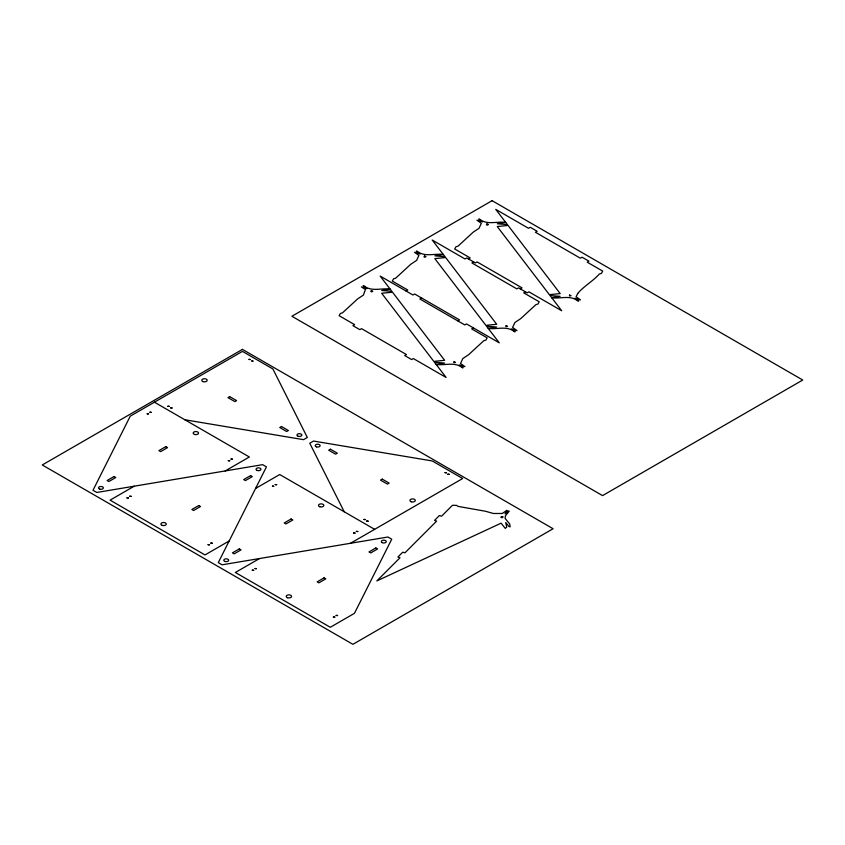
<?xml version="1.0" encoding="UTF-8"?>
<svg xmlns="http://www.w3.org/2000/svg" width="845" height="845" viewBox="0 0 845 845"><rect width="100%" height="100%" fill="white"/><g stroke="black" fill="none" stroke-linecap="round" stroke-linejoin="round"><path stroke-width="1.27" d="M406.054 291.018L407.786 290.025L392.281 281.068L393.59 278.797L395.618 278.227L410.797 264.242L416.606 260.408L418.909 255.433L414.515 252.296L420.187 254.007L416.215 251.303L416.807 250.965C424.655 257.588 434.341 253.162 443.298 254.482L434.89 255.866L442.907 256.489L444.607 257.64L434.805 258.612L499.279 342.848L466.493 323.92L464.761 324.913L419.859 298.993L421.592 298M468.479 258.94L470.2 257.936L454.695 248.99L456.004 246.719L458.043 246.148L473.221 232.164L479.02 228.319L481.323 223.344L476.929 220.207L482.601 221.918L478.64 219.225L479.231 218.887C487.079 225.509 496.754 221.084 505.711 222.404L497.304 223.777L505.331 224.4L507.021 225.562L497.23 226.523L561.703 310.77L528.907 291.831L527.185 292.835L518.555 287.881L516.834 288.874L471.932 262.953L473.654 261.961M134.239 486.192L110.072 500.145L204.997 554.943L229.153 540.99M457.863 320.931L459.585 319.928L414.684 294.007L412.962 295.011L380.166 276.072L444.639 360.319L434.837 361.28L436.538 362.431L444.565 363.054L436.157 364.438C445.104 365.758 454.79 361.333 462.637 367.955L463.229 367.617L459.268 364.924L464.94 366.624L460.546 363.487L462.849 358.523L468.648 354.678L483.826 340.693L485.864 340.123L487.174 337.852L471.668 328.895L473.39 327.902M520.277 288.842L522.009 287.849L477.108 261.929L475.376 262.922L466.757 257.968L465.025 258.971L432.239 240.033L496.712 324.279L486.91 325.24L488.611 326.392L496.628 327.015L488.22 328.399C497.177 329.719 506.863 325.293 514.711 331.916L515.302 331.578L511.331 328.885L517.003 330.585L512.609 327.448L514.911 322.484L520.721 318.639L535.899 304.654L537.927 304.084L539.237 301.813L523.731 292.856L525.463 291.863M225.192 470.95L249.349 456.997L154.424 402.199M255.56 488.484L279.727 474.531L374.641 529.34M259.531 558.534L235.375 572.477L330.289 627.286L354.456 613.333L391.731 539.205L387.929 537.008L222.077 564.809L218.285 562.612L266.439 466.862L262.637 464.665L96.784 492.466L92.992 490.28L130.267 416.141L242.441 351.383L272.882 368.948L307.337 437.467L303.545 439.664L184.865 419.764M350.485 543.282L462.659 478.523L432.228 460.947L313.548 441.058L309.756 443.245L344.211 511.764M506.82 510.359L505.014 513.823L508.5 510.919L509.218 511.151L505.458 515.746L505.078 518.344L509.662 523.963L510.19 526.836L509.039 526.593L505.701 522.506L506.736 527.143L505.236 528.389L501.096 523.171L376.838 580.927L400.023 557.742L397.911 557.035L402.79 552.155L404.903 552.862L436.654 521.111L434.541 520.404L439.421 515.524L441.534 516.232L452.497 505.268L456.638 505.405L458.117 506.398L485.442 511.246L493.374 513.485L502.289 513.475L506.82 510.359M126.972 497.842L128.408 497.948L126.972 497.842M147.167 413.849L148.604 413.955L147.241 413.744M129.729 496.247L131.176 496.353L129.729 496.247M149.924 412.254L151.361 412.36L149.998 412.149M167.87 406.276L169.317 406.382L167.87 406.276M170.637 407.871L172.074 407.977L170.637 407.871M248.99 359.442L250.426 359.547L249.064 359.336M208.081 544.676L209.528 544.782L208.081 544.676M228.277 460.673L229.713 460.789L228.277 460.673M251.747 361.037L253.183 361.142L251.821 360.931M210.849 543.081L212.285 543.187L210.849 543.081M231.034 459.078L232.481 459.194L231.034 459.078M252.264 570.174L253.701 570.29L252.264 570.174M272.46 486.181L273.896 486.297L272.534 486.086M255.032 568.59L256.468 568.696L255.105 568.484M275.216 484.586L276.664 484.703L275.216 484.586M333.384 617.008L334.821 617.114L333.384 617.008M353.569 533.015L355.016 533.121L353.569 533.015M336.141 615.413L337.577 615.53L336.141 615.413M356.337 531.42L357.773 531.526L356.337 531.42M363.931 519.464L365.367 519.569L363.931 519.464M366.688 521.059L368.124 521.164L366.688 521.059M445.04 472.63L446.477 472.746L445.04 472.63M447.797 474.225L449.244 474.341L447.797 474.225M364.565 291.736L363.456 295.042L357.657 298.876L342.478 312.861L340.45 313.432L339.141 315.703L354.636 324.66L352.914 325.652L359.822 329.645L361.544 328.642L406.445 354.562L404.713 355.565L411.621 359.547L413.342 358.555L446.139 377.483L381.665 293.247L391.467 292.286L389.767 291.124L381.739 290.5L390.158 289.117C381.201 287.796 371.515 292.222 363.667 285.599L363.075 285.937L367.036 288.641L361.364 286.93L365.505 289.529L364.565 291.736M577.726 293.468L576.11 296.775L580.504 299.912L574.822 298.2L578.793 300.894L578.202 301.242C570.354 294.62 560.668 299.035 551.711 297.725L560.119 296.341L552.102 295.718L550.401 294.556L560.203 293.595L495.73 209.359L528.526 228.287L530.248 227.294L537.156 231.276L535.424 232.269L580.325 258.19L582.047 257.197L588.954 261.179L587.222 262.182L602.728 271.129L601.418 273.4L599.39 273.97C592.936 281.269 583.61 286.265 577.726 293.468M502.881 516.939L502.194 517.721L500.789 517.256L501.782 516.57L502.881 516.939M371.335 290.638L370.86 291.536L371.705 291.884L372.835 291.219L371.335 290.638M424.486 255.993L424 256.901L424.845 257.239L425.986 256.584L424.486 255.993M486.9 223.914L486.424 224.812L487.259 225.161L488.399 224.506L486.9 223.914M454.008 361.818L453.892 362.642L455.508 362.41L454.008 361.818M506.07 325.779L505.954 326.603L507.57 326.371L506.07 325.779M569.572 295.095L569.445 295.93L571.072 295.687L569.572 295.095M492.096 200.677L291.905 316.262L602.559 495.614L802.75 380.028L492.096 200.677M242.441 349.386L42.25 464.972L352.904 644.323L553.095 528.738L242.441 349.386M229.671 396.622L227.949 397.615L234.857 401.597L236.579 400.604L229.671 396.622M114.022 476.548L107.114 480.53L108.836 481.523L115.744 477.541L114.022 476.548M165.821 446.635L158.913 450.617L160.645 451.621L167.542 447.628L165.821 446.635M281.48 426.524L279.748 427.517L286.656 431.51L288.377 430.506L281.48 426.524M198.786 505.521L191.878 509.503L193.6 510.507L200.508 506.514L198.786 505.521M250.585 475.619L243.677 479.601L245.409 480.594L252.306 476.612L250.585 475.619M330.437 449.213L328.705 450.205L335.613 454.198L337.335 453.195L330.437 449.213M239.315 548.88L232.407 552.862L234.139 553.866L241.036 549.873L239.315 548.88M291.113 518.978L284.216 522.96L285.937 523.953L292.845 519.971L291.113 518.978M382.236 479.115L380.514 480.118L387.411 484.1L389.144 483.108L382.236 479.115M324.079 577.864L317.171 581.846L318.903 582.839L325.8 578.857L324.079 577.864M375.877 547.951L368.98 551.943L370.701 552.936L377.609 548.954L375.877 547.951M298.179 436.295A2.44 1.405 0 0 0 301.834 435.08A2.44 1.405 0 0 0 298.179 433.855A2.44 1.405 0 0 0 298.179 436.295M203.138 381.623A2.683 1.553 0 0 0 207.162 380.271A2.683 1.553 0 0 0 203.138 378.93A2.683 1.553 0 0 0 203.138 381.623M225.002 561.45A2.44 1.405 0 0 0 228.668 560.224A2.44 1.405 0 0 0 225.002 559.01A2.44 1.405 0 0 0 225.002 561.45M319.801 506.768A2.683 1.553 0 0 0 323.825 505.426A2.683 1.553 0 0 0 319.801 504.085A2.683 1.553 0 0 0 319.801 506.768M316.474 446.857A2.44 1.405 0 0 0 320.128 445.642A2.44 1.405 0 0 0 316.474 444.417A2.44 1.405 0 0 0 316.474 446.857M411.272 501.782A2.683 1.553 0 0 0 415.296 500.441A2.683 1.553 0 0 0 411.272 499.099A2.683 1.553 0 0 0 411.272 501.782M382.067 542.585A2.44 1.405 0 0 0 386.144 541.962A2.44 1.405 0 0 0 383.155 540.23A2.44 1.405 0 0 0 382.067 542.585M287.532 597.732A2.683 1.553 0 0 0 291.557 596.39A2.683 1.553 0 0 0 287.532 595.049A2.683 1.553 0 0 0 287.532 597.732M99.71 489.107A2.44 1.405 0 0 0 103.365 487.882A2.44 1.405 0 0 0 99.71 486.667A2.44 1.405 0 0 0 99.71 489.107M194.508 434.425A2.683 1.553 0 0 0 198.533 433.084A2.683 1.553 0 0 0 194.508 431.742A2.683 1.553 0 0 0 194.508 434.425M257.271 470.475A2.44 1.405 0 0 0 260.936 469.25A2.44 1.405 0 0 0 257.271 468.035A2.44 1.405 0 0 0 257.271 470.475M162.229 525.4A2.683 1.553 0 0 0 166.264 524.058A2.683 1.553 0 0 0 162.229 522.717A2.683 1.553 0 0 0 162.229 525.4"/></g></svg>
